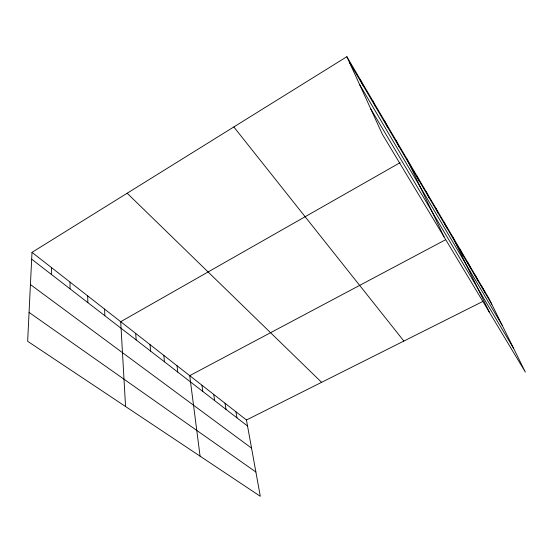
<?xml version="1.0" encoding="UTF-8"?>
<svg xmlns="http://www.w3.org/2000/svg" width="553" height="553" viewBox="0 0 553 553"><rect width="100%" height="100%" fill="white"/><g stroke="black" fill="none" stroke-linecap="round" stroke-linejoin="round"><path stroke-width="0.83" d="M70.024 288.832L70.031 282.092M51.318 274.378L51.484 267.59M32.005 252.362L27.65 341.291L260.297 496.297L246.451 420.01L32.005 252.362L346.862 56.703L488.893 298.413L525.35 372.1L382.337 134.234L346.862 56.703M400.137 162.651L120.706 321.708L125.559 406.524M445.628 239.719L189.72 375.66L200.082 456.184M246.451 420.01L482.887 301.426M29.067 312.41L255.887 472.013M30.429 284.553L251.56 448.151M31.666 259.191L247.544 426.031M127.162 193.232L321.59 382.323M233.829 126.948L403.87 341.056M370.697 108.789L513.682 348.521M359.581 84.491L502.276 325.461M349.551 62.572L491.748 304.191M482.161 286.959L485.029 292.765M475.151 275.035L478.027 280.876M467.859 262.613L470.741 268.488M460.248 249.673L463.138 255.576M452.319 236.166L489.529 312.528M444.031 222.064L446.921 228.023M435.37 207.327L438.259 213.299M426.308 191.905L429.19 197.891M416.817 175.757L419.692 181.75M406.87 158.822L444.066 236.898M396.1 140.49L398.934 146.483M384.764 121.197L387.57 127.176M372.812 100.86L375.591 106.819M360.197 79.397L362.934 85.314M235.924 411.785L236.974 417.861M225.016 403.255L226.011 409.393M213.693 394.4L214.633 400.593M201.935 385.213L202.813 391.462M177.015 365.733L177.755 372.1M163.799 355.399L164.462 361.821M150.029 344.637L150.603 351.114M135.679 333.411L136.162 339.95M104.586 309.106L104.842 315.749M87.713 295.91L87.844 302.609"/></g></svg>
